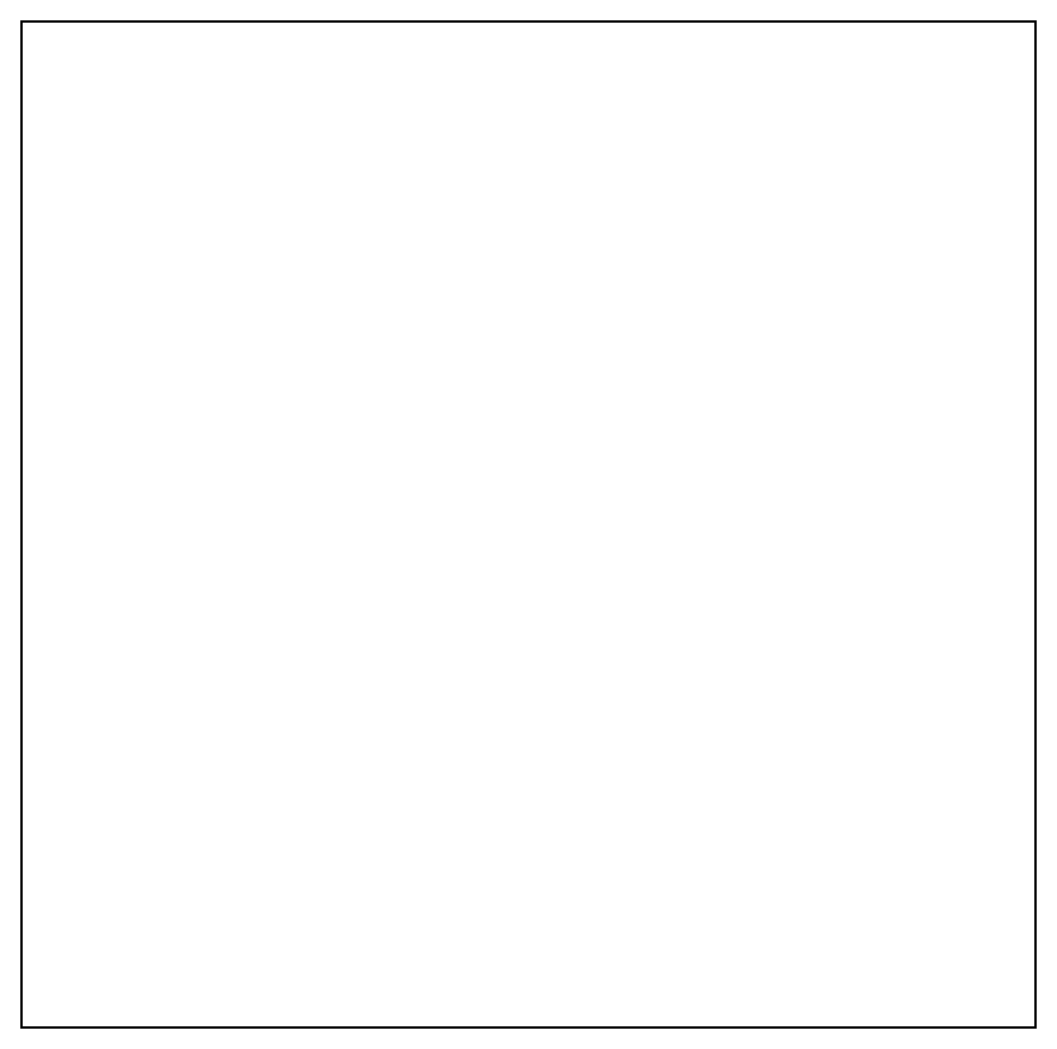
# Model space of a CAD drawing. Extents: x -5.1 to 85.8, y -0.1 to 90.1.
import ezdxf

# ---------------------------------------------------------------- set-up
doc = ezdxf.new("R2010")
doc.units = 0
doc.layers.add('038697-5ROU1_GBR', color=8, linetype='CONTINUOUS')

msp = doc.modelspace()

# ---------------------------------------------------------------- linework, layer by layer
at = {"layer": '038697-5ROU1_GBR', "const_width": 0.2}
msp.add_lwpolyline([(85.657436, 89.999718), (85.657436, 0), (-4.99999, 0), (-4.99999, 89.999718), (85.657436, 89.999718)], dxfattribs=at)

doc.saveas('drawing.dxf')
